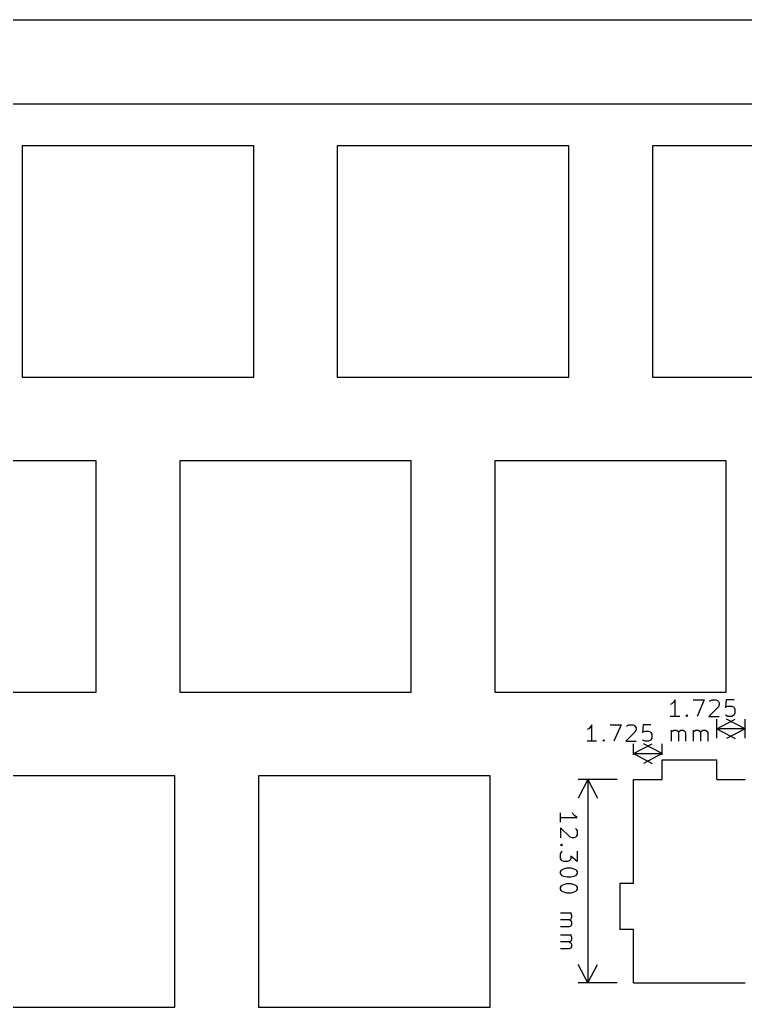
# Model space of a CAD drawing. Extents: x 1.3 to 8.08, y -2.62 to 1.94.
# Drawn here: x 4.772 to 6.499, y -0.482 to 1.869 of the extents above; entities that cross this region are included whole.
import ezdxf

# ---------------------------------------------------------------- set-up
doc = ezdxf.new("R2010")
doc.units = 0
doc.header["$MEASUREMENT"] = 0
doc.layers.add('BLACK', color=7, linetype='CONTINUOUS')

msp = doc.modelspace()

# ---------------------------------------------------------------- linework, layer by layer
at = {"layer": 'BLACK', "linetype": 'CONTINUOUS'}
for p, q in [((1.3016, 1.8693), (7.6784, 1.8693)), ((7.6577, 1.6684), (1.3211, 1.6684)), ((4.7778, 1.569), (4.7778, 1.0178)), ((5.3289, 1.569), (4.7778, 1.569)), ((5.3289, 1.0178), (5.3289, 1.569)), ((5.5278, 1.569), (5.5278, 1.0178)), ((6.0789, 1.569), (5.5278, 1.569)), ((6.0789, 1.0178), (6.0789, 1.569)), ((6.2778, 1.569), (6.2778, 1.0178)), ((6.8289, 1.569), (6.2778, 1.569)), ((4.7778, 1.0178), (5.3289, 1.0178)), ((5.5278, 1.0178), (6.0789, 1.0178)), ((6.2778, 1.0178), (6.8289, 1.0178)), ((4.9539, 0.819), (4.4028, 0.819)), ((4.9539, 0.2678), (4.9539, 0.819)), ((5.7039, 0.819), (5.1528, 0.819)), ((5.1528, 0.819), (5.1528, 0.2678)), ((5.7039, 0.2678), (5.7039, 0.819)), ((6.4539, 0.819), (5.9028, 0.819)), ((5.9028, 0.819), (5.9028, 0.2678)), ((6.4539, 0.2678), (6.4539, 0.819)), ((4.4028, 0.2678), (4.9539, 0.2678)), ((5.1528, 0.2678), (5.7039, 0.2678)), ((5.9028, 0.2678), (6.4539, 0.2678)), ((6.3243, 0.2405), (6.3206, 0.2387)), ((6.3281, 0.2443), (6.3243, 0.2405)), ((6.3318, 0.2499), (6.3281, 0.2443)), ((6.3318, 0.2105), (6.3318, 0.2499)), ((6.3749, 0.2499), (6.4012, 0.2499)), ((6.4012, 0.2499), (6.3843, 0.2105)), ((6.4143, 0.2462), (6.4162, 0.248)), ((6.4162, 0.248), (6.4199, 0.2499)), ((6.4199, 0.2499), (6.4293, 0.2499)), ((6.4293, 0.2499), (6.433, 0.248)), ((6.433, 0.248), (6.4349, 0.2462)), ((6.4349, 0.2462), (6.4368, 0.2424)), ((6.4368, 0.2387), (6.4349, 0.233)), ((6.4368, 0.2424), (6.4368, 0.2387)), ((6.4537, 0.2499), (6.4518, 0.2312)), ((6.4724, 0.2499), (6.4537, 0.2499)), ((6.3581, 0.2124), (6.3599, 0.2143)), ((6.3599, 0.2105), (6.3581, 0.2124)), ((6.3599, 0.2143), (6.3618, 0.2124)), ((6.3599, 0.2143), (6.3599, 0.2105)), ((6.3618, 0.2124), (6.3599, 0.2105)), ((6.4349, 0.233), (6.4124, 0.2105)), ((6.4518, 0.2312), (6.4537, 0.233)), ((6.4537, 0.2124), (6.4518, 0.2143)), ((6.4537, 0.233), (6.4574, 0.2349)), ((6.4574, 0.2105), (6.4537, 0.2124)), ((6.4574, 0.2349), (6.4668, 0.2349)), ((6.4668, 0.2349), (6.4706, 0.233)), ((6.4706, 0.2124), (6.4668, 0.2105)), ((6.4706, 0.233), (6.4724, 0.2312)), ((6.4724, 0.2143), (6.4706, 0.2124)), ((6.4724, 0.2312), (6.4743, 0.2274)), ((6.4743, 0.218), (6.4724, 0.2143)), ((6.4743, 0.2274), (6.4743, 0.218)), ((6.134, 0.1905), (6.1302, 0.1848)), ((6.134, 0.1511), (6.134, 0.1905)), ((6.1771, 0.1905), (6.2034, 0.1905)), ((6.2034, 0.1905), (6.1865, 0.1511)), ((6.2165, 0.1867), (6.2184, 0.1886)), ((6.2184, 0.1886), (6.2221, 0.1905)), ((6.2221, 0.1905), (6.2315, 0.1905)), ((6.2315, 0.1905), (6.2352, 0.1886)), ((6.2352, 0.1886), (6.2371, 0.1867)), ((6.2558, 0.1905), (6.254, 0.1717)), ((6.2746, 0.1905), (6.2558, 0.1905)), ((6.3431, 0.2105), (6.3206, 0.2105)), ((6.4124, 0.2105), (6.4368, 0.2105)), ((6.431, 0.1584), (6.431, 0.2042)), ((6.431, 0.1811), (6.4753, 0.2042)), ((6.4989, 0.1811), (6.4545, 0.2042)), ((6.4668, 0.2105), (6.4574, 0.2105)), ((6.4989, 0.1584), (6.4989, 0.2042)), ((6.1265, 0.1811), (6.1227, 0.1792)), ((6.1302, 0.1848), (6.1265, 0.1811)), ((6.2371, 0.1736), (6.2146, 0.1511)), ((6.2371, 0.1867), (6.239, 0.183)), ((6.239, 0.1792), (6.2371, 0.1736)), ((6.239, 0.183), (6.239, 0.1792)), ((6.254, 0.1717), (6.2558, 0.1736)), ((6.2558, 0.1736), (6.2596, 0.1755)), ((6.2596, 0.1755), (6.269, 0.1755)), ((6.269, 0.1755), (6.2727, 0.1736)), ((6.2727, 0.1736), (6.2746, 0.1717)), ((6.2746, 0.1717), (6.2765, 0.168)), ((6.2765, 0.168), (6.2765, 0.1586)), ((6.3233, 0.1511), (6.3233, 0.1773)), ((6.3233, 0.1736), (6.3252, 0.1755)), ((6.3252, 0.1755), (6.329, 0.1773)), ((6.329, 0.1773), (6.3346, 0.1773)), ((6.3346, 0.1773), (6.3383, 0.1755)), ((6.3383, 0.1755), (6.3402, 0.1717)), ((6.3402, 0.1717), (6.3421, 0.1755)), ((6.3402, 0.1717), (6.3402, 0.1511)), ((6.3421, 0.1755), (6.3458, 0.1773)), ((6.3458, 0.1773), (6.3515, 0.1773)), ((6.3515, 0.1773), (6.3552, 0.1755)), ((6.3552, 0.1755), (6.3571, 0.1717)), ((6.3571, 0.1717), (6.3571, 0.1511)), ((6.3758, 0.1511), (6.3758, 0.1773)), ((6.3758, 0.1736), (6.3777, 0.1755)), ((6.3777, 0.1755), (6.3815, 0.1773)), ((6.3815, 0.1773), (6.3871, 0.1773)), ((6.3871, 0.1773), (6.3908, 0.1755)), ((6.3908, 0.1755), (6.3927, 0.1717)), ((6.3927, 0.1717), (6.3946, 0.1755)), ((6.3927, 0.1717), (6.3927, 0.1511)), ((6.3946, 0.1755), (6.3983, 0.1773)), ((6.3983, 0.1773), (6.404, 0.1773)), ((6.404, 0.1773), (6.4077, 0.1755)), ((6.4077, 0.1755), (6.4096, 0.1717)), ((6.4096, 0.1717), (6.4096, 0.1511)), ((6.4989, 0.1811), (6.431, 0.1811)), ((6.431, 0.1811), (6.4753, 0.158)), ((6.4989, 0.1811), (6.4545, 0.158)), ((6.1452, 0.1511), (6.1227, 0.1511)), ((6.1602, 0.153), (6.1621, 0.1548)), ((6.1621, 0.1511), (6.1602, 0.153)), ((6.1621, 0.1548), (6.164, 0.153)), ((6.1621, 0.1548), (6.1621, 0.1511)), ((6.164, 0.153), (6.1621, 0.1511)), ((6.2146, 0.1511), (6.239, 0.1511)), ((6.2331, 0.119), (6.2331, 0.1447)), ((6.2331, 0.1217), (6.2775, 0.1447)), ((6.2558, 0.153), (6.254, 0.1548)), ((6.2596, 0.1511), (6.2558, 0.153)), ((6.3011, 0.1217), (6.2567, 0.1447)), ((6.269, 0.1511), (6.2596, 0.1511)), ((6.2727, 0.153), (6.269, 0.1511)), ((6.2746, 0.1548), (6.2727, 0.153)), ((6.2765, 0.1586), (6.2746, 0.1548)), ((6.3011, 0.119), (6.3011, 0.1447)), ((6.2331, 0.1217), (6.3011, 0.1217)), ((6.2331, 0.1217), (6.2775, 0.0986)), ((6.3011, 0.1217), (6.2567, 0.0986)), ((6.3011, 0.1072), (6.431, 0.1072)), ((6.3011, 0.0599), (6.3011, 0.1072)), ((6.431, 0.0599), (6.431, 0.1072)), ((5.1414, 0.069), (4.5902, 0.069)), ((5.1414, -0.4822), (5.1414, 0.069)), ((5.3402, 0.069), (5.3402, -0.4822)), ((5.8914, 0.069), (5.3402, 0.069)), ((5.8914, -0.4822), (5.8914, 0.069)), ((6.1938, 0.0599), (6.1013, 0.0599)), ((6.1244, 0.0599), (6.1013, 0.0156)), ((6.1244, 0.0599), (6.1244, -0.4243)), ((6.1244, 0.0599), (6.1475, 0.0156)), ((6.2331, 0.0599), (6.3011, 0.0599)), ((6.2331, -0.1875), (6.2331, 0.0599)), ((6.431, 0.0599), (6.4989, 0.0599)), ((6.0594, -0.0416), (6.0594, -0.0191)), ((6.0893, -0.0228), (6.0875, -0.0191)), ((6.0931, -0.0266), (6.0893, -0.0228)), ((6.0594, -0.0303), (6.0987, -0.0303)), ((6.0987, -0.0303), (6.0931, -0.0266)), ((6.0819, -0.0772), (6.0594, -0.0547)), ((6.0594, -0.0547), (6.0594, -0.0791)), ((6.095, -0.0566), (6.0968, -0.0585)), ((6.0968, -0.0585), (6.0987, -0.0622)), ((6.0987, -0.0622), (6.0987, -0.0716)), ((6.0875, -0.0791), (6.0819, -0.0772)), ((6.0912, -0.0791), (6.0875, -0.0791)), ((6.095, -0.0772), (6.0912, -0.0791)), ((6.0968, -0.0753), (6.095, -0.0772)), ((6.0987, -0.0716), (6.0968, -0.0753)), ((6.0594, -0.0959), (6.0612, -0.0941)), ((6.0612, -0.0978), (6.0594, -0.0959)), ((6.0631, -0.0959), (6.0594, -0.0959)), ((6.0594, -0.1166), (6.0612, -0.1128)), ((6.0594, -0.1278), (6.0594, -0.1166)), ((6.0612, -0.0941), (6.0631, -0.0959)), ((6.0631, -0.0959), (6.0612, -0.0978)), ((6.0612, -0.1128), (6.0631, -0.1109)), ((6.0987, -0.1109), (6.0987, -0.1353)), ((6.0612, -0.1316), (6.0594, -0.1278)), ((6.0631, -0.1334), (6.0612, -0.1316)), ((6.0668, -0.1353), (6.0631, -0.1334)), ((6.0762, -0.1353), (6.0668, -0.1353)), ((6.08, -0.1334), (6.0762, -0.1353)), ((6.0819, -0.1316), (6.08, -0.1334)), ((6.0837, -0.1278), (6.0819, -0.1316)), ((6.0987, -0.1353), (6.0837, -0.1222)), ((6.0837, -0.1222), (6.0837, -0.1278)), ((6.0594, -0.1597), (6.0612, -0.1559)), ((6.0594, -0.1634), (6.0594, -0.1597)), ((6.0612, -0.1672), (6.0594, -0.1634)), ((6.0612, -0.1559), (6.0631, -0.1541)), ((6.0631, -0.1541), (6.0668, -0.1522)), ((6.0668, -0.1522), (6.0743, -0.1503)), ((6.0743, -0.1503), (6.0837, -0.1503)), ((6.0837, -0.1503), (6.0912, -0.1522)), ((6.0912, -0.1522), (6.095, -0.1541)), ((6.095, -0.1541), (6.0968, -0.1559)), ((6.0968, -0.1559), (6.0987, -0.1597)), ((6.0987, -0.1634), (6.0968, -0.1672)), ((6.0987, -0.1597), (6.0987, -0.1634)), ((6.0631, -0.1691), (6.0612, -0.1672)), ((6.0668, -0.1709), (6.0631, -0.1691)), ((6.0743, -0.1728), (6.0668, -0.1709)), ((6.0668, -0.1897), (6.0743, -0.1878)), ((6.0837, -0.1728), (6.0743, -0.1728)), ((6.0743, -0.1878), (6.0837, -0.1878)), ((6.0912, -0.1709), (6.0837, -0.1728)), ((6.0837, -0.1878), (6.0912, -0.1897)), ((6.095, -0.1691), (6.0912, -0.1709)), ((6.0968, -0.1672), (6.095, -0.1691)), ((6.2331, -0.1875), (6.2007, -0.1875)), ((6.2007, -0.1875), (6.2007, -0.2971)), ((6.0594, -0.1972), (6.0612, -0.1934)), ((6.0594, -0.2009), (6.0594, -0.1972)), ((6.0612, -0.2047), (6.0594, -0.2009)), ((6.0612, -0.1934), (6.0631, -0.1916)), ((6.0631, -0.2066), (6.0612, -0.2047)), ((6.0631, -0.1916), (6.0668, -0.1897)), ((6.0668, -0.2084), (6.0631, -0.2066)), ((6.0743, -0.2103), (6.0668, -0.2084)), ((6.0837, -0.2103), (6.0743, -0.2103)), ((6.0912, -0.2084), (6.0837, -0.2103)), ((6.0912, -0.1897), (6.095, -0.1916)), ((6.095, -0.2066), (6.0912, -0.2084)), ((6.095, -0.1916), (6.0968, -0.1934)), ((6.0968, -0.2047), (6.095, -0.2066)), ((6.0968, -0.1934), (6.0987, -0.1972)), ((6.0987, -0.2009), (6.0968, -0.2047)), ((6.0987, -0.1972), (6.0987, -0.2009)), ((6.0594, -0.2572), (6.0856, -0.2572)), ((6.0819, -0.2572), (6.0837, -0.2591)), ((6.08, -0.274), (6.0594, -0.274)), ((6.0837, -0.2722), (6.08, -0.274)), ((6.08, -0.274), (6.0837, -0.2759)), ((6.0837, -0.2591), (6.0856, -0.2628)), ((6.0856, -0.2684), (6.0837, -0.2722)), ((6.0837, -0.2759), (6.0856, -0.2797)), ((6.0856, -0.2628), (6.0856, -0.2684)), ((6.0856, -0.2797), (6.0856, -0.2853)), ((6.08, -0.2909), (6.0594, -0.2909)), ((6.0837, -0.289), (6.08, -0.2909)), ((6.0856, -0.2853), (6.0837, -0.289)), ((6.2331, -0.2971), (6.2007, -0.2971)), ((6.2331, -0.4243), (6.2331, -0.2971)), ((6.0594, -0.3097), (6.0856, -0.3097)), ((6.08, -0.3265), (6.0594, -0.3265)), ((6.0837, -0.3247), (6.08, -0.3265)), ((6.08, -0.3265), (6.0837, -0.3284)), ((6.0819, -0.3097), (6.0837, -0.3115)), ((6.0837, -0.3115), (6.0856, -0.3153)), ((6.0856, -0.3209), (6.0837, -0.3247)), ((6.0837, -0.3284), (6.0856, -0.3322)), ((6.0856, -0.3153), (6.0856, -0.3209)), ((6.08, -0.3434), (6.0594, -0.3434)), ((6.0837, -0.3415), (6.08, -0.3434)), ((6.0856, -0.3378), (6.0837, -0.3415)), ((6.0856, -0.3322), (6.0856, -0.3378)), ((6.1244, -0.4243), (6.1013, -0.38)), ((6.1244, -0.4243), (6.1475, -0.38)), ((6.1938, -0.4243), (6.1013, -0.4243)), ((6.2331, -0.4243), (6.4989, -0.4243)), ((4.5902, -0.4822), (5.1414, -0.4822)), ((5.3402, -0.4822), (5.8914, -0.4822))]:
    msp.add_line(p, q, dxfattribs=at)

doc.saveas('drawing.dxf')
